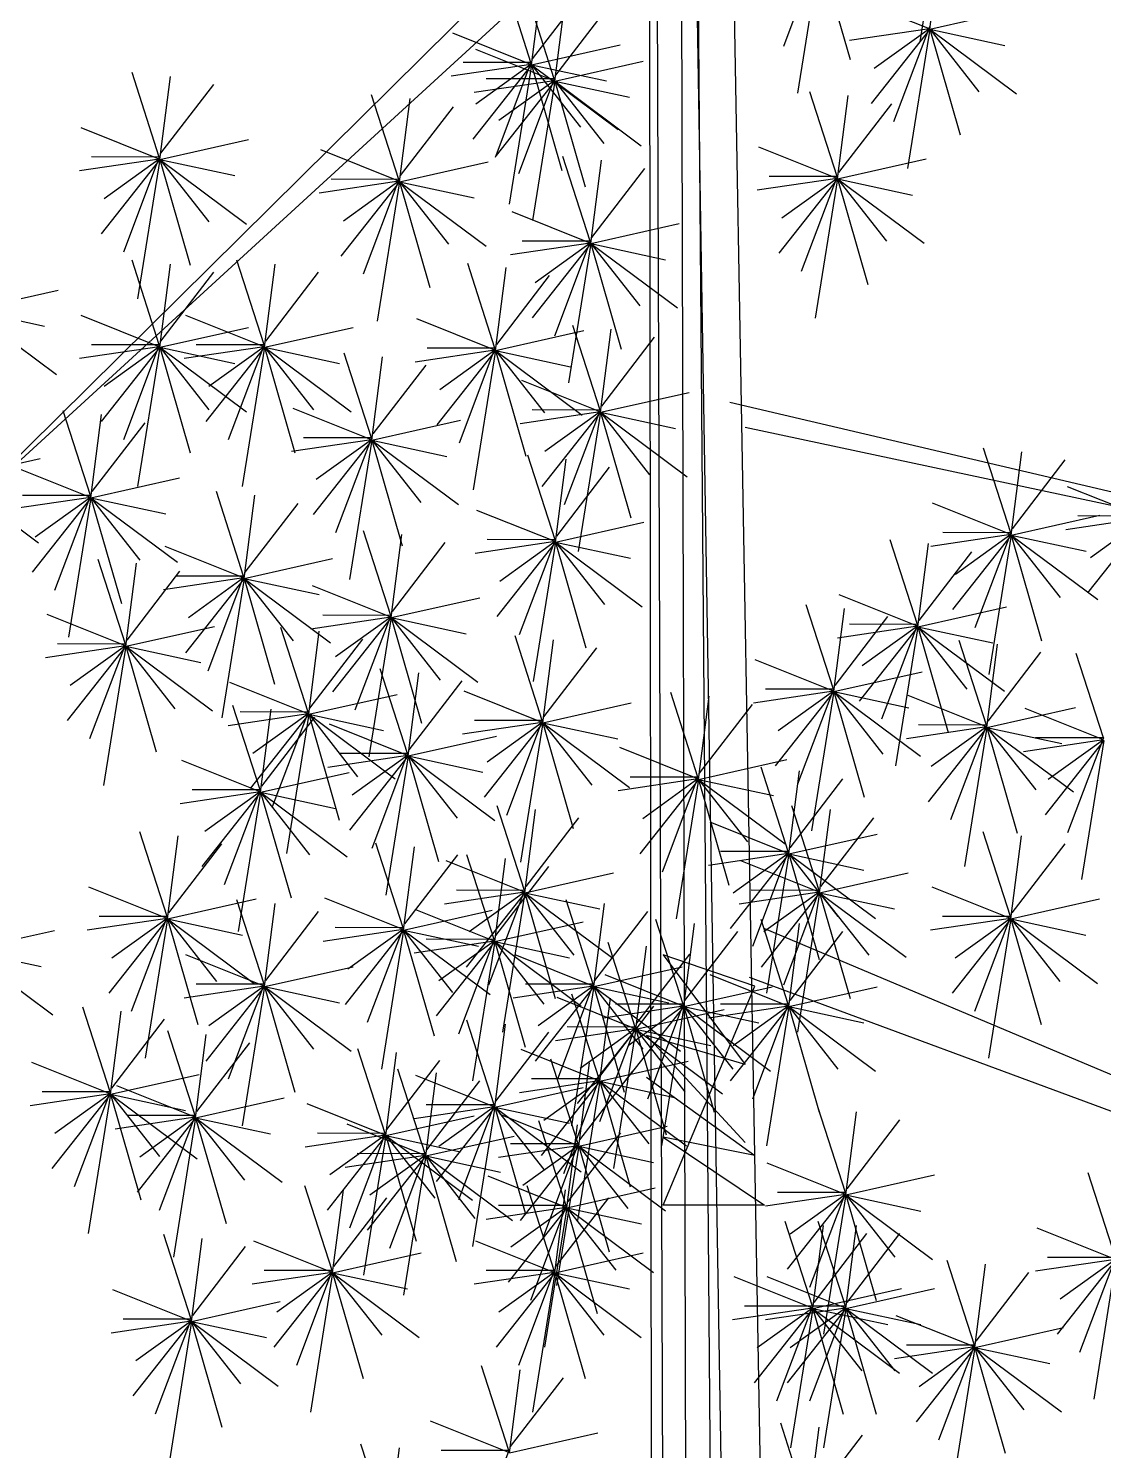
# Model space of a CAD drawing. Extents: x -5.87 to -1.56, y -0.05 to 8.99.
# Drawn here: x -4.661 to -3.57, y 4.274 to 5.716 of the extents above; entities that cross this region are included whole.
import ezdxf

# ---------------------------------------------------------------- set-up
doc = ezdxf.new("R2010")
doc.units = 0
doc.header["$MEASUREMENT"] = 0
doc.layers.get('0').update_dxf_attribs({"linetype": 'CONTINUOUS'})
doc.layers.add('01', color=1, linetype='CONTINUOUS')

msp = doc.modelspace()

# ---------------------------------------------------------------- linework, layer by layer
for p, q in [((-3.734, 5.8442), (-3.7565, 5.7028)), ((-3.7461, 5.7157), (-3.7353, 5.8001)), ((-3.8585, 5.7945), (-3.8948, 5.6983)), ((-3.858, 5.7922), (-3.8806, 5.6509)), ((-3.858, 5.7922), (-3.8271, 5.685)), ((-4.151, 5.6819), (-4.1786, 5.7678)), ((-4.1505, 5.6796), (-4.1396, 5.7639)), ((-4.1274, 5.6653), (-4.155, 5.7512)), ((-4.1493, 5.6858), (-4.0956, 5.7557)), ((-4.1269, 5.663), (-4.116, 5.7474)), ((-3.7466, 5.7162), (-3.826, 5.7479)), ((-4.1257, 5.6692), (-4.072, 5.7391)), ((-3.7461, 5.7157), (-3.6563, 5.7359)), ((-3.7466, 5.7162), (-3.8277, 5.7041)), ((-3.7461, 5.7157), (-3.8056, 5.6403)), ((-3.7466, 5.7162), (-3.8027, 5.6758)), ((-3.7466, 5.718), (-3.783, 5.6218)), ((-3.7461, 5.7157), (-3.7687, 5.5744)), ((-3.7461, 5.7157), (-3.6582, 5.6502)), ((-3.7461, 5.7157), (-3.7153, 5.6085)), ((-3.7461, 5.7157), (-3.6701, 5.6993)), ((-3.7461, 5.7157), (-3.6964, 5.6523)), ((-4.151, 5.68), (-4.2304, 5.7118)), ((-4.1505, 5.6796), (-4.0606, 5.6997)), ((-4.1274, 5.6635), (-4.2068, 5.6952)), ((-4.5282, 5.5859), (-4.5559, 5.6718)), ((-4.151, 5.68), (-4.2321, 5.668)), ((-4.151, 5.6819), (-4.2199, 5.682)), ((-4.1505, 5.6796), (-4.21, 5.6042)), ((-4.151, 5.68), (-4.2071, 5.6397)), ((-4.151, 5.6819), (-4.1873, 5.5856)), ((-4.1505, 5.6796), (-4.1731, 5.5382)), ((-4.1505, 5.6796), (-4.0626, 5.6141)), ((-4.1505, 5.6796), (-4.1196, 5.5724)), ((-4.1505, 5.6796), (-4.0745, 5.6632)), ((-4.1505, 5.6796), (-4.1007, 5.6162)), ((-4.1269, 5.663), (-4.037, 5.6832)), ((-4.5277, 5.5836), (-4.5168, 5.6679)), ((-4.5265, 5.5898), (-4.4728, 5.6597)), ((-4.1274, 5.6635), (-4.2085, 5.6514)), ((-4.1274, 5.6653), (-4.1963, 5.6655)), ((-4.1269, 5.663), (-4.1864, 5.5876)), ((-4.1274, 5.6635), (-4.1835, 5.6231)), ((-4.1274, 5.6653), (-4.1637, 5.569)), ((-4.1269, 5.663), (-4.1495, 5.5217)), ((-4.1269, 5.663), (-4.039, 5.5975)), ((-4.1269, 5.663), (-4.096, 5.5558)), ((-4.1269, 5.663), (-4.0509, 5.6466)), ((-4.1269, 5.663), (-4.0772, 5.5996)), ((-4.285, 5.5633), (-4.3127, 5.6492)), ((-4.2845, 5.561), (-4.2736, 5.6454)), ((-3.8403, 5.5662), (-3.868, 5.6521)), ((-3.8398, 5.5639), (-3.8289, 5.6483)), ((-4.2833, 5.5672), (-4.2296, 5.6371)), ((-3.8386, 5.5702), (-3.7849, 5.64)), ((-4.5282, 5.584), (-4.6076, 5.6158)), ((-4.5277, 5.5836), (-4.4378, 5.6037)), ((-4.5282, 5.584), (-4.6093, 5.572)), ((-4.5282, 5.5859), (-4.5971, 5.5861)), ((-4.5277, 5.5836), (-4.5872, 5.5082)), ((-4.5282, 5.584), (-4.5843, 5.5437)), ((-4.5282, 5.5859), (-4.5645, 5.4896)), ((-4.5277, 5.5836), (-4.5503, 5.4422)), ((-4.5277, 5.5836), (-4.4398, 5.5181)), ((-4.5277, 5.5836), (-4.4968, 5.4764)), ((-4.5277, 5.5836), (-4.4517, 5.5672)), ((-4.5277, 5.5836), (-4.478, 5.5202)), ((-4.285, 5.5615), (-4.3644, 5.5932)), ((-4.0908, 5.5006), (-4.1185, 5.5865)), ((-3.8403, 5.5644), (-3.9197, 5.5962)), ((-3.8398, 5.5639), (-3.75, 5.5841)), ((-4.2845, 5.561), (-4.1946, 5.5812)), ((-4.0903, 5.4983), (-4.0795, 5.5827)), ((-4.0891, 5.5045), (-4.0354, 5.5744)), ((-4.285, 5.5615), (-4.3661, 5.5494)), ((-4.285, 5.5633), (-4.3539, 5.5635)), ((-4.2845, 5.561), (-4.344, 5.4856)), ((-4.285, 5.5615), (-4.3411, 5.5211)), ((-4.285, 5.5633), (-4.3214, 5.4671)), ((-4.2845, 5.561), (-4.3071, 5.4197)), ((-4.2845, 5.561), (-4.1966, 5.4956)), ((-4.2845, 5.561), (-4.2537, 5.4538)), ((-4.2845, 5.561), (-4.2085, 5.5446)), ((-4.2845, 5.561), (-4.2348, 5.4976)), ((-3.8403, 5.5644), (-3.9214, 5.5523)), ((-3.8403, 5.5662), (-3.9092, 5.5664)), ((-3.8398, 5.5639), (-3.8993, 5.4885)), ((-3.8403, 5.5644), (-3.8964, 5.5241)), ((-3.8403, 5.5662), (-3.8767, 5.47)), ((-3.8398, 5.5639), (-3.8624, 5.4226)), ((-3.8398, 5.5639), (-3.7519, 5.4985)), ((-3.8398, 5.5639), (-3.809, 5.4567)), ((-3.8398, 5.5639), (-3.7638, 5.5475)), ((-3.8398, 5.5639), (-3.7901, 5.5006)), ((-4.0908, 5.4988), (-4.1702, 5.5305)), ((-4.0903, 5.4983), (-4.0005, 5.5185)), ((-4.0908, 5.4988), (-4.1719, 5.4867)), ((-4.0908, 5.5006), (-4.1598, 5.5008)), ((-4.0903, 5.4983), (-4.1498, 5.4229)), ((-4.0908, 5.4988), (-4.1469, 5.4584)), ((-4.0908, 5.5006), (-4.1272, 5.4044)), ((-4.0903, 5.4983), (-4.1129, 5.357)), ((-4.0903, 5.4983), (-4.0024, 5.4329)), ((-4.0903, 5.4983), (-4.0595, 5.3911)), ((-4.0903, 5.4983), (-4.0143, 5.4819)), ((-4.0903, 5.4983), (-4.0406, 5.435)), ((-4.5282, 5.3954), (-4.5559, 5.4813)), ((-4.5277, 5.3931), (-4.5168, 5.4774)), ((-4.5265, 5.3993), (-4.4728, 5.4692)), ((-4.4219, 5.3954), (-4.4496, 5.4813)), ((-4.4214, 5.3931), (-4.4106, 5.4774)), ((-4.4202, 5.3993), (-4.3665, 5.4692)), ((-4.1875, 5.392), (-4.2152, 5.4779)), ((-4.187, 5.3897), (-4.1762, 5.4741)), ((-4.1858, 5.396), (-4.1321, 5.4658)), ((-4.7206, 5.4309), (-4.6308, 5.451)), ((-4.7206, 5.4309), (-4.6327, 5.3654)), ((-4.7206, 5.4309), (-4.6446, 5.4145)), ((-4.5282, 5.3935), (-4.6076, 5.4253)), ((-4.4219, 5.3935), (-4.5013, 5.4253)), ((-4.5277, 5.3931), (-4.4378, 5.4132)), ((-4.4214, 5.3931), (-4.3316, 5.4132)), ((-4.1875, 5.3902), (-4.2669, 5.422)), ((-4.187, 5.3897), (-4.0972, 5.4099)), ((-4.0809, 5.3294), (-4.1086, 5.4153)), ((-4.0804, 5.3271), (-4.0696, 5.4115)), ((-4.5282, 5.3954), (-4.5971, 5.3956)), ((-4.4219, 5.3954), (-4.4909, 5.3956)), ((-4.0792, 5.3334), (-4.0255, 5.4032)), ((-4.5282, 5.3935), (-4.6093, 5.3815)), ((-4.5277, 5.3931), (-4.5872, 5.3177)), ((-4.5282, 5.3935), (-4.5843, 5.3532)), ((-4.5282, 5.3954), (-4.5645, 5.2991)), ((-4.5277, 5.3931), (-4.5503, 5.2517)), ((-4.5277, 5.3931), (-4.4398, 5.3276)), ((-4.5277, 5.3931), (-4.4968, 5.2859)), ((-4.5277, 5.3931), (-4.4517, 5.3767)), ((-4.5277, 5.3931), (-4.478, 5.3297)), ((-4.4219, 5.3935), (-4.503, 5.3815)), ((-4.4214, 5.3931), (-4.4809, 5.3177)), ((-4.4219, 5.3935), (-4.478, 5.3532)), ((-4.4219, 5.3954), (-4.4583, 5.2991)), ((-4.4214, 5.3931), (-4.444, 5.2517)), ((-4.4214, 5.3931), (-4.3335, 5.3276)), ((-4.4214, 5.3931), (-4.3906, 5.2859)), ((-4.4214, 5.3931), (-4.3454, 5.3767)), ((-4.4214, 5.3931), (-4.3717, 5.3297)), ((-4.3129, 5.3011), (-4.3406, 5.387)), ((-4.3124, 5.2988), (-4.3016, 5.3832)), ((-4.1875, 5.3902), (-4.2686, 5.3781)), ((-4.1875, 5.392), (-4.2565, 5.3922)), ((-4.187, 5.3897), (-4.2465, 5.3143)), ((-4.1875, 5.3902), (-4.2436, 5.3499)), ((-4.1875, 5.392), (-4.2239, 5.2958)), ((-4.187, 5.3897), (-4.2096, 5.2484)), ((-4.187, 5.3897), (-4.0991, 5.3243)), ((-4.187, 5.3897), (-4.1562, 5.2825)), ((-4.187, 5.3897), (-4.111, 5.3733)), ((-4.187, 5.3897), (-4.1373, 5.3264)), ((-4.3112, 5.3051), (-4.2575, 5.3749)), ((-4.0809, 5.3276), (-4.1603, 5.3594)), ((-4.0804, 5.3271), (-3.9906, 5.3473)), ((-4.5981, 5.2427), (-4.6258, 5.3286)), ((-4.5976, 5.2404), (-4.5867, 5.3247)), ((-4.3129, 5.2993), (-4.3923, 5.3311)), ((-4.0809, 5.3276), (-4.162, 5.3155)), ((-4.0809, 5.3294), (-4.1499, 5.3296)), ((-4.0804, 5.3271), (-4.1399, 5.2517)), ((-4.0809, 5.3276), (-4.137, 5.2873)), ((-4.0809, 5.3294), (-4.1173, 5.2332)), ((-4.0804, 5.3271), (-4.103, 5.1858)), ((-4.0804, 5.3271), (-3.9925, 5.2617)), ((-4.0804, 5.3271), (-4.0496, 5.2199)), ((-4.0804, 5.3271), (-4.0044, 5.3108)), ((-4.0804, 5.3271), (-4.0307, 5.2638)), ((-4.5964, 5.2466), (-4.5427, 5.3165)), ((-4.3124, 5.2988), (-4.2226, 5.319)), ((-4.3129, 5.2993), (-4.394, 5.2872)), ((-4.3129, 5.3011), (-4.3819, 5.3013)), ((-4.3124, 5.2988), (-4.3719, 5.2234)), ((-4.3129, 5.2993), (-4.369, 5.259)), ((-4.3129, 5.3011), (-4.3493, 5.2049)), ((-4.3124, 5.2988), (-4.335, 5.1575)), ((-4.3124, 5.2988), (-4.2245, 5.2334)), ((-4.3124, 5.2988), (-4.2816, 5.1916)), ((-4.3124, 5.2988), (-4.2364, 5.2824)), ((-4.3124, 5.2988), (-4.2627, 5.2355)), ((-4.7388, 5.26), (-4.649, 5.2802)), ((-4.1266, 5.1977), (-4.1543, 5.2836)), ((-3.6641, 5.2049), (-3.6918, 5.2908)), ((-3.6636, 5.2026), (-3.6528, 5.2869)), ((-4.5981, 5.2408), (-4.6775, 5.2726)), ((-4.1261, 5.1954), (-4.1152, 5.2797)), ((-4.1249, 5.2016), (-4.0712, 5.2715)), ((-3.6624, 5.2088), (-3.6088, 5.2787)), ((-4.7388, 5.26), (-4.6509, 5.1946)), ((-4.5976, 5.2404), (-4.5077, 5.2605)), ((-3.5271, 5.2199), (-3.6065, 5.2516)), ((-4.5981, 5.2408), (-4.6792, 5.2288)), ((-4.5981, 5.2427), (-4.667, 5.2428)), ((-4.5976, 5.2404), (-4.6571, 5.165)), ((-4.5981, 5.2408), (-4.6542, 5.2005)), ((-4.5981, 5.2427), (-4.6344, 5.1464)), ((-4.5976, 5.2404), (-4.6202, 5.099)), ((-4.5976, 5.2404), (-4.5097, 5.1749)), ((-4.5976, 5.2404), (-4.5667, 5.1332)), ((-4.5976, 5.2404), (-4.5216, 5.224)), ((-4.5976, 5.2404), (-4.5479, 5.177)), ((-4.4426, 5.1608), (-4.4703, 5.2467)), ((-4.4422, 5.1585), (-4.4313, 5.2429)), ((-4.4409, 5.1648), (-4.3873, 5.2346)), ((-4.1266, 5.1959), (-4.206, 5.2276)), ((-3.6641, 5.203), (-3.7435, 5.2348)), ((-3.6636, 5.2026), (-3.5738, 5.2227)), ((-4.1261, 5.1954), (-4.0363, 5.2155)), ((-3.5271, 5.2199), (-3.6082, 5.2078)), ((-3.5271, 5.2217), (-3.5961, 5.2219)), ((-3.5266, 5.2194), (-3.5861, 5.144)), ((-3.5271, 5.2199), (-3.5832, 5.1795)), ((-4.2933, 5.1211), (-4.321, 5.207)), ((-4.2928, 5.1188), (-4.282, 5.2032)), ((-4.2916, 5.1251), (-4.238, 5.1949)), ((-4.1266, 5.1959), (-4.2077, 5.1838)), ((-4.1266, 5.1977), (-4.1955, 5.1979)), ((-4.1261, 5.1954), (-4.1856, 5.12)), ((-4.1266, 5.1959), (-4.1827, 5.1555)), ((-4.1266, 5.1977), (-4.163, 5.1014)), ((-4.1261, 5.1954), (-4.1487, 5.0541)), ((-4.1261, 5.1954), (-4.0382, 5.1299)), ((-4.1261, 5.1954), (-4.0953, 5.0882)), ((-4.1261, 5.1954), (-4.0501, 5.179)), ((-4.1261, 5.1954), (-4.0764, 5.132)), ((-3.7588, 5.1119), (-3.7865, 5.1978)), ((-3.7583, 5.1096), (-3.7475, 5.194)), ((-3.6641, 5.203), (-3.7452, 5.191)), ((-3.6641, 5.2049), (-3.7331, 5.205)), ((-3.6636, 5.2026), (-3.7231, 5.1272)), ((-3.6641, 5.203), (-3.7202, 5.1627)), ((-3.6641, 5.2049), (-3.7005, 5.1086)), ((-3.6636, 5.2026), (-3.6862, 5.0612)), ((-3.6636, 5.2026), (-3.5757, 5.1371)), ((-3.6636, 5.2026), (-3.6328, 5.0954)), ((-3.6636, 5.2026), (-3.5876, 5.1862)), ((-3.6636, 5.2026), (-3.6139, 5.1392)), ((-4.4426, 5.159), (-4.5221, 5.1908)), ((-3.7571, 5.1159), (-3.7034, 5.1857)), ((-4.5626, 5.092), (-4.5903, 5.1779)), ((-4.5621, 5.0897), (-4.5512, 5.1741)), ((-4.5609, 5.0959), (-4.5072, 5.1658)), ((-4.4422, 5.1585), (-4.3523, 5.1787)), ((-4.4426, 5.159), (-4.5238, 5.1469)), ((-4.4426, 5.1608), (-4.5116, 5.161)), ((-4.4422, 5.1585), (-4.5017, 5.0831)), ((-4.4426, 5.159), (-4.4987, 5.1187)), ((-4.4426, 5.1608), (-4.479, 5.0646)), ((-4.4422, 5.1585), (-4.4647, 5.0172)), ((-4.4422, 5.1585), (-4.3543, 5.0931)), ((-4.4422, 5.1585), (-4.4113, 5.0513)), ((-4.4422, 5.1585), (-4.3661, 5.1421)), ((-4.4422, 5.1585), (-4.3924, 5.0952)), ((-4.2933, 5.1193), (-4.3727, 5.1511)), ((-4.2928, 5.1188), (-4.203, 5.139)), ((-3.7588, 5.1101), (-3.8382, 5.1419)), ((-4.5626, 5.0902), (-4.642, 5.1219)), ((-3.8441, 5.0461), (-3.8718, 5.1319)), ((-3.8436, 5.0438), (-3.8327, 5.1281)), ((-3.7583, 5.1096), (-3.6685, 5.1298)), ((-4.5621, 5.0897), (-4.4723, 5.1099)), ((-4.3771, 5.023), (-4.4048, 5.1089)), ((-4.2933, 5.1193), (-4.3744, 5.1072)), ((-4.2933, 5.1211), (-4.3623, 5.1213)), ((-4.2928, 5.1188), (-4.3523, 5.0434)), ((-4.2933, 5.1193), (-4.3494, 5.0789)), ((-4.2933, 5.1211), (-4.3297, 5.0249)), ((-4.2928, 5.1188), (-4.3154, 4.9775)), ((-4.2928, 5.1188), (-4.2049, 5.0534)), ((-4.2928, 5.1188), (-4.262, 5.0116)), ((-4.2928, 5.1188), (-4.2168, 5.1024)), ((-4.2928, 5.1188), (-4.2431, 5.0555)), ((-3.8424, 5.05), (-3.7887, 5.1199)), ((-3.7588, 5.1101), (-3.8399, 5.098)), ((-3.7588, 5.1119), (-3.8278, 5.1121)), ((-3.7583, 5.1096), (-3.8178, 5.0342)), ((-3.7588, 5.1101), (-3.8149, 5.0698)), ((-3.7588, 5.1119), (-3.7952, 5.0157)), ((-3.7583, 5.1096), (-3.7809, 4.9683)), ((-3.7583, 5.1096), (-3.6704, 5.0442)), ((-3.7583, 5.1096), (-3.7275, 5.0024)), ((-3.7583, 5.1096), (-3.6823, 5.0933)), ((-3.7583, 5.1096), (-3.7086, 5.0463)), ((-4.3766, 5.0207), (-4.3658, 5.1051)), ((-4.3754, 5.0269), (-4.3218, 5.0968)), ((-4.1395, 5.0144), (-4.1672, 5.1002)), ((-4.139, 5.0121), (-4.1281, 5.0964)), ((-3.6888, 5.0098), (-3.7164, 5.0957)), ((-4.5626, 5.0902), (-4.6437, 5.0781)), ((-4.5626, 5.092), (-4.6315, 5.0922)), ((-4.5621, 5.0897), (-4.6216, 5.0143)), ((-4.5626, 5.0902), (-4.6187, 5.0498)), ((-4.5626, 5.092), (-4.599, 4.9957)), ((-4.5621, 5.0897), (-4.5847, 4.9484)), ((-4.5621, 5.0897), (-4.4742, 5.0242)), ((-4.5621, 5.0897), (-4.5313, 4.9825)), ((-4.5621, 5.0897), (-4.4861, 5.0733)), ((-4.5621, 5.0897), (-4.5124, 5.0263)), ((-4.1378, 5.0183), (-4.0841, 5.0882)), ((-3.6883, 5.0075), (-3.6774, 5.0919)), ((-3.6871, 5.0138), (-3.6334, 5.0836)), ((-3.57, 4.9967), (-3.5976, 5.0825)), ((-4.2762, 4.9808), (-4.3039, 5.0667)), ((-3.8441, 5.0442), (-3.9235, 5.076)), ((-3.8436, 5.0438), (-3.7538, 5.0639)), ((-4.3771, 5.0212), (-4.4565, 5.0529)), ((-4.2757, 4.9785), (-4.2648, 5.0629)), ((-4.2745, 4.9848), (-4.2208, 5.0546)), ((-4.3766, 5.0207), (-4.2868, 5.0409)), ((-4.1395, 5.0125), (-4.2189, 5.0443)), ((-3.9815, 4.9569), (-4.0092, 5.0428)), ((-3.981, 4.9546), (-3.9701, 5.039)), ((-3.8441, 5.0442), (-3.9252, 5.0321)), ((-3.8441, 5.0461), (-3.913, 5.0462)), ((-3.8436, 5.0438), (-3.9031, 4.9683)), ((-3.8441, 5.0442), (-3.9002, 5.0039)), ((-3.8441, 5.0461), (-3.8805, 4.9498)), ((-3.8436, 5.0438), (-3.8662, 4.9024)), ((-3.8436, 5.0438), (-3.7557, 4.9783)), ((-3.8436, 5.0438), (-3.8128, 4.9366)), ((-3.8436, 5.0438), (-3.7676, 5.0274)), ((-3.8436, 5.0438), (-3.7939, 4.9804)), ((-3.6888, 5.008), (-3.7682, 5.0398)), ((-4.3771, 5.0212), (-4.4582, 5.0091)), ((-4.4259, 4.944), (-4.4535, 5.0298)), ((-4.3771, 5.023), (-4.4461, 5.0232)), ((-4.3766, 5.0207), (-4.4361, 4.9453)), ((-4.3771, 5.0212), (-4.4332, 4.9808)), ((-4.4254, 4.9416), (-4.4145, 5.026)), ((-4.3771, 5.023), (-4.4135, 4.9268)), ((-4.3766, 5.0207), (-4.3992, 4.8794)), ((-4.3766, 5.0207), (-4.2887, 4.9553)), ((-4.3766, 5.0207), (-4.3458, 4.9135)), ((-4.3766, 5.0207), (-4.3006, 5.0043)), ((-4.3766, 5.0207), (-4.3269, 4.9573)), ((-4.139, 5.0121), (-4.0492, 5.0322)), ((-3.9798, 4.9609), (-3.9261, 5.0307)), ((-3.6883, 5.0075), (-3.5984, 5.0277)), ((-3.57, 4.9948), (-3.6494, 5.0266)), ((-4.4242, 4.9479), (-4.3705, 5.0177)), ((-4.2762, 4.979), (-4.3556, 5.0107)), ((-4.1395, 5.0125), (-4.2206, 5.0005)), ((-4.1395, 5.0144), (-4.2084, 5.0145)), ((-4.139, 5.0121), (-4.1985, 4.9367)), ((-4.1395, 5.0125), (-4.1956, 4.9722)), ((-4.1395, 5.0144), (-4.1759, 4.9181)), ((-4.139, 5.0121), (-4.1616, 4.8707)), ((-4.139, 5.0121), (-4.0511, 4.9466)), ((-4.139, 5.0121), (-4.1082, 4.9049)), ((-4.139, 5.0121), (-4.063, 4.9957)), ((-4.139, 5.0121), (-4.0893, 4.9487)), ((-3.6888, 5.008), (-3.7699, 4.9959)), ((-3.6888, 5.0098), (-3.7577, 5.01)), ((-3.6883, 5.0075), (-3.7478, 4.9321)), ((-3.6888, 5.008), (-3.7448, 4.9677)), ((-3.6888, 5.0098), (-3.7251, 4.9136)), ((-3.6883, 5.0075), (-3.7109, 4.8662)), ((-3.6883, 5.0075), (-3.6004, 4.9421)), ((-3.6883, 5.0075), (-3.6574, 4.9003)), ((-3.6883, 5.0075), (-3.6122, 4.9911)), ((-3.6883, 5.0075), (-3.6385, 4.9442)), ((-4.2757, 4.9785), (-4.1859, 4.9987)), ((-3.57, 4.9948), (-3.6511, 4.9827)), ((-3.57, 4.9967), (-3.6389, 4.9968)), ((-3.5695, 4.9943), (-3.629, 4.9189)), ((-3.57, 4.9948), (-3.6261, 4.9545)), ((-3.57, 4.9967), (-3.6063, 4.9004)), ((-3.5695, 4.9943), (-3.5921, 4.853)), ((-4.2762, 4.979), (-4.3573, 4.9669)), ((-4.2762, 4.9808), (-4.3451, 4.981)), ((-4.2757, 4.9785), (-4.3352, 4.9031)), ((-4.2762, 4.979), (-4.3323, 4.9386)), ((-4.2762, 4.9808), (-4.3126, 4.8846)), ((-4.2757, 4.9785), (-4.2983, 4.8372)), ((-4.2757, 4.9785), (-4.1878, 4.9131)), ((-4.2757, 4.9785), (-4.2449, 4.8713)), ((-4.2757, 4.9785), (-4.1997, 4.9621)), ((-4.2757, 4.9785), (-4.226, 4.9152)), ((-3.9815, 4.9551), (-4.0609, 4.9869)), ((-4.4259, 4.9421), (-4.5053, 4.9739)), ((-3.981, 4.9546), (-3.8912, 4.9748)), ((-3.8898, 4.8814), (-3.9175, 4.9672)), ((-3.8893, 4.8791), (-3.8784, 4.9634)), ((-4.4254, 4.9416), (-4.3355, 4.9618)), ((-3.9815, 4.9551), (-4.0626, 4.943)), ((-3.9815, 4.9569), (-4.0504, 4.9571)), ((-3.981, 4.9546), (-4.0405, 4.8792)), ((-3.9815, 4.9551), (-4.0376, 4.9148)), ((-3.9815, 4.9569), (-4.0179, 4.8607)), ((-3.981, 4.9546), (-4.0036, 4.8133)), ((-3.981, 4.9546), (-3.8931, 4.8892)), ((-3.981, 4.9546), (-3.9502, 4.8474)), ((-3.981, 4.9546), (-3.905, 4.9382)), ((-3.981, 4.9546), (-3.9313, 4.8913)), ((-3.8881, 4.8853), (-3.8344, 4.9552)), ((-4.4259, 4.9421), (-4.507, 4.93)), ((-4.4259, 4.944), (-4.4948, 4.9441)), ((-4.4254, 4.9416), (-4.4849, 4.8662)), ((-4.4259, 4.9421), (-4.482, 4.9018)), ((-4.4259, 4.944), (-4.4622, 4.8477)), ((-4.4254, 4.9416), (-4.448, 4.8003)), ((-4.4254, 4.9416), (-4.3375, 4.8762)), ((-4.4254, 4.9416), (-4.3945, 4.8344)), ((-4.4254, 4.9416), (-4.3494, 4.9253)), ((-4.4254, 4.9416), (-4.3757, 4.8783)), ((-4.1577, 4.842), (-4.1853, 4.9279)), ((-4.1572, 4.8397), (-4.1463, 4.9241)), ((-3.8585, 4.842), (-3.8861, 4.9279)), ((-3.858, 4.8397), (-3.8471, 4.9241)), ((-4.156, 4.846), (-4.1023, 4.9158)), ((-3.8898, 4.8795), (-3.9692, 4.9113)), ((-3.8568, 4.846), (-3.8031, 4.9158)), ((-4.5203, 4.8155), (-4.548, 4.9014)), ((-4.5198, 4.8132), (-4.5089, 4.8975)), ((-3.8893, 4.8791), (-3.7995, 4.8992)), ((-3.6644, 4.8155), (-3.6921, 4.9014)), ((-3.6639, 4.8132), (-3.653, 4.8975)), ((-4.5186, 4.8194), (-4.4649, 4.8893)), ((-4.2807, 4.8042), (-4.3084, 4.8901)), ((-4.2802, 4.8019), (-4.2693, 4.8863)), ((-4.279, 4.8082), (-4.2253, 4.878)), ((-4.1883, 4.7924), (-4.216, 4.8783)), ((-3.8898, 4.8795), (-3.9709, 4.8675)), ((-3.8898, 4.8814), (-3.9587, 4.8815)), ((-3.8893, 4.8791), (-3.9488, 4.8036)), ((-3.8898, 4.8795), (-3.9459, 4.8392)), ((-3.8898, 4.8814), (-3.9262, 4.7851)), ((-3.8893, 4.8791), (-3.9119, 4.7377)), ((-3.8893, 4.8791), (-3.8014, 4.8136)), ((-3.8893, 4.8791), (-3.8585, 4.7719)), ((-3.8893, 4.8791), (-3.8133, 4.8627)), ((-3.8893, 4.8791), (-3.8396, 4.8157)), ((-3.6627, 4.8194), (-3.609, 4.8893)), ((-4.1577, 4.8402), (-4.2371, 4.872)), ((-4.1878, 4.7901), (-4.1769, 4.8745)), ((-4.1866, 4.7964), (-4.1329, 4.8662)), ((-3.8585, 4.8402), (-3.9379, 4.872)), ((-4.1572, 4.8397), (-4.0673, 4.8599)), ((-3.858, 4.8397), (-3.7681, 4.8599)), ((-4.5203, 4.8137), (-4.5997, 4.8454)), ((-4.5198, 4.8132), (-4.43, 4.8334)), ((-4.2807, 4.8024), (-4.3601, 4.8342)), ((-4.1577, 4.8402), (-4.2388, 4.8281)), ((-4.1577, 4.842), (-4.2266, 4.8422)), ((-4.1572, 4.8397), (-4.2167, 4.7643)), ((-4.1577, 4.8402), (-4.2137, 4.7999)), ((-4.1577, 4.842), (-4.194, 4.7458)), ((-4.1572, 4.8397), (-4.1798, 4.6984)), ((-4.1572, 4.8397), (-4.0693, 4.7743)), ((-4.1572, 4.8397), (-4.1263, 4.7325)), ((-4.1572, 4.8397), (-4.0812, 4.8233)), ((-4.1572, 4.8397), (-4.1074, 4.7764)), ((-3.8585, 4.8402), (-3.9396, 4.8281)), ((-3.8585, 4.842), (-3.9274, 4.8422)), ((-3.858, 4.8397), (-3.9175, 4.7643)), ((-3.8585, 4.8402), (-3.9145, 4.7999)), ((-3.8585, 4.842), (-3.8948, 4.7458)), ((-3.858, 4.8397), (-3.8806, 4.6984)), ((-3.858, 4.8397), (-3.7701, 4.7743)), ((-3.858, 4.8397), (-3.8271, 4.7325)), ((-3.858, 4.8397), (-3.782, 4.8233)), ((-3.858, 4.8397), (-3.8082, 4.7764)), ((-3.6644, 4.8137), (-3.7438, 4.8454)), ((-3.6639, 4.8132), (-3.5741, 4.8334)), ((-4.4219, 4.7468), (-4.4496, 4.8326)), ((-4.4214, 4.7445), (-4.4106, 4.8288)), ((-4.4202, 4.7507), (-4.3665, 4.8206)), ((-4.2802, 4.8019), (-4.1904, 4.8221)), ((-4.1883, 4.7906), (-4.2677, 4.8224)), ((-4.0878, 4.7468), (-4.1154, 4.8326)), ((-4.0873, 4.7445), (-4.0764, 4.8288)), ((-4.0861, 4.7507), (-4.0324, 4.8206)), ((-4.5203, 4.8137), (-4.6014, 4.8016)), ((-4.5203, 4.8155), (-4.5892, 4.8157)), ((-4.5198, 4.8132), (-4.5793, 4.7378)), ((-4.5203, 4.8137), (-4.5764, 4.7733)), ((-4.5203, 4.8155), (-4.5567, 4.7192)), ((-4.5198, 4.8132), (-4.5424, 4.6719)), ((-4.5198, 4.8132), (-4.4319, 4.7477)), ((-4.5198, 4.8132), (-4.489, 4.706)), ((-4.5198, 4.8132), (-4.4438, 4.7968)), ((-4.5198, 4.8132), (-4.4701, 4.7498)), ((-4.2807, 4.8042), (-4.3496, 4.8044)), ((-4.2807, 4.8042), (-4.3171, 4.708)), ((-4.1878, 4.7901), (-4.098, 4.8103)), ((-3.9964, 4.7266), (-4.0241, 4.8124)), ((-3.9959, 4.7243), (-3.985, 4.8086)), ((-3.8898, 4.7266), (-3.9175, 4.8124)), ((-3.8893, 4.7243), (-3.8784, 4.8086)), ((-3.6644, 4.8137), (-3.7455, 4.8016)), ((-3.6644, 4.8155), (-3.7333, 4.8157)), ((-3.6639, 4.8132), (-3.7234, 4.7378)), ((-3.6644, 4.8137), (-3.7205, 4.7733)), ((-3.6644, 4.8155), (-3.7008, 4.7192)), ((-3.6639, 4.8132), (-3.6865, 4.6719)), ((-3.6639, 4.8132), (-3.576, 4.7477)), ((-3.6639, 4.8132), (-3.6331, 4.706)), ((-3.6639, 4.8132), (-3.5879, 4.7968)), ((-3.6639, 4.8132), (-3.6142, 4.7498)), ((-4.7242, 4.7813), (-4.6344, 4.8015)), ((-4.2807, 4.8024), (-4.3618, 4.7903)), ((-4.2802, 4.8019), (-4.3397, 4.7265)), ((-4.2807, 4.8024), (-4.3368, 4.7621)), ((-4.2802, 4.8019), (-4.3028, 4.6606)), ((-4.2802, 4.8019), (-4.1923, 4.7365)), ((-4.2802, 4.8019), (-4.2494, 4.6947)), ((-4.2802, 4.8019), (-4.2042, 4.7855)), ((-4.2802, 4.8019), (-4.2305, 4.7386)), ((-4.1883, 4.7906), (-4.2694, 4.7785)), ((-4.1883, 4.7924), (-4.2572, 4.7926)), ((-4.1878, 4.7901), (-4.2473, 4.7147)), ((-4.1883, 4.7906), (-4.2444, 4.7503)), ((-4.1883, 4.7924), (-4.2247, 4.6962)), ((-4.1878, 4.7901), (-4.2104, 4.6488)), ((-4.1878, 4.7901), (-4.0999, 4.7247)), ((-4.1878, 4.7901), (-4.157, 4.6829)), ((-4.1878, 4.7901), (-4.1118, 4.7738)), ((-4.1878, 4.7901), (-4.1381, 4.7268)), ((-3.9947, 4.7305), (-3.941, 4.8004)), ((-3.8881, 4.7305), (-3.8344, 4.8004)), ((-4.7242, 4.7813), (-4.6363, 4.7159)), ((-4.7242, 4.7813), (-4.6482, 4.7649)), ((-4.4219, 4.7449), (-4.5013, 4.7767)), ((-4.0878, 4.7449), (-4.1672, 4.7767)), ((-4.0451, 4.7035), (-4.0728, 4.7894)), ((-4.0446, 4.7012), (-4.0338, 4.7856)), ((-4.0434, 4.7074), (-3.9898, 4.7773)), ((-4.0167, 4.7768), (-3.9335, 4.6656)), ((-3.9237, 4.745), (-4.0167, 4.7768)), ((-4.4214, 4.7445), (-4.3316, 4.7646)), ((-4.0873, 4.7445), (-3.9974, 4.7646)), ((-4.4219, 4.7468), (-4.4909, 4.7469)), ((-4.4219, 4.7468), (-4.4583, 4.6505)), ((-4.0878, 4.7468), (-4.1567, 4.7469)), ((-4.0878, 4.7468), (-4.1241, 4.6505)), ((-3.9964, 4.7247), (-4.0758, 4.7565)), ((-3.8898, 4.7247), (-3.9692, 4.7565)), ((-4.4219, 4.7449), (-4.503, 4.7329)), ((-4.4214, 4.7445), (-4.4809, 4.669)), ((-4.4219, 4.7449), (-4.478, 4.7046)), ((-4.4214, 4.7445), (-4.444, 4.6031)), ((-4.4214, 4.7445), (-4.3335, 4.679)), ((-4.4214, 4.7445), (-4.3906, 4.6373)), ((-4.4214, 4.7445), (-4.3454, 4.7281)), ((-4.4214, 4.7445), (-4.3717, 4.6811)), ((-4.0878, 4.7449), (-4.1689, 4.7329)), ((-4.0873, 4.7445), (-4.1468, 4.669)), ((-4.0878, 4.7449), (-4.1438, 4.7046)), ((-4.0451, 4.7017), (-4.1245, 4.7334)), ((-4.0873, 4.7445), (-4.1099, 4.6031)), ((-4.0817, 4.6508), (-4.1094, 4.7367)), ((-4.0873, 4.7445), (-3.9994, 4.679)), ((-4.0873, 4.7445), (-4.0564, 4.6373)), ((-4.0873, 4.7445), (-4.0112, 4.7281)), ((-4.0873, 4.7445), (-4.0375, 4.6811)), ((-4.0812, 4.6485), (-4.0703, 4.7329)), ((-4.0167, 4.5228), (-3.9237, 4.745)), ((-3.9959, 4.7243), (-3.9061, 4.7444)), ((-3.8893, 4.7243), (-3.7995, 4.7444)), ((-4.5782, 4.6376), (-4.6058, 4.7235)), ((-4.5777, 4.6353), (-4.5668, 4.7197)), ((-4.08, 4.6547), (-4.0263, 4.7246)), ((-3.9964, 4.7247), (-4.0775, 4.7126)), ((-3.9964, 4.7266), (-4.0653, 4.7267)), ((-3.9959, 4.7243), (-4.0554, 4.6488)), ((-3.9964, 4.7247), (-4.0525, 4.6844)), ((-4.0446, 4.7012), (-3.9548, 4.7214)), ((-3.9964, 4.7266), (-4.0328, 4.6303)), ((-3.9959, 4.7243), (-4.0185, 4.5829)), ((-3.9959, 4.7243), (-3.908, 4.6588)), ((-3.9959, 4.7243), (-3.9651, 4.6171)), ((-3.9959, 4.7243), (-3.9199, 4.7079)), ((-3.9959, 4.7243), (-3.9462, 4.6609)), ((-3.8898, 4.7247), (-3.9709, 4.7126)), ((-3.8898, 4.7266), (-3.9587, 4.7267)), ((-3.8893, 4.7243), (-3.9488, 4.6488)), ((-3.8898, 4.7247), (-3.9459, 4.6844)), ((-3.8898, 4.7266), (-3.9262, 4.6303)), ((-3.8893, 4.7243), (-3.9119, 4.5829)), ((-3.8893, 4.7243), (-3.8014, 4.6588)), ((-3.8893, 4.7243), (-3.8585, 4.6171)), ((-3.8893, 4.7243), (-3.8133, 4.7079)), ((-3.8893, 4.7243), (-3.8396, 4.6609)), ((-4.5765, 4.6416), (-4.5228, 4.7114)), ((-4.1883, 4.6245), (-4.216, 4.7103)), ((-4.1878, 4.6221), (-4.1769, 4.7065)), ((-4.0451, 4.7035), (-4.1141, 4.7037)), ((-4.0451, 4.7035), (-4.0815, 4.6073)), ((-4.4918, 4.6137), (-4.5195, 4.6996)), ((-4.4913, 4.6114), (-4.4805, 4.6958)), ((-4.1866, 4.6284), (-4.1329, 4.6982)), ((-4.0451, 4.7017), (-4.1262, 4.6896)), ((-4.0446, 4.7012), (-4.1041, 4.6258)), ((-4.0451, 4.7017), (-4.1012, 4.6613)), ((-4.0446, 4.7012), (-4.0672, 4.5599)), ((-4.0446, 4.7012), (-3.9567, 4.6358)), ((-4.0446, 4.7012), (-4.0138, 4.594)), ((-4.0446, 4.7012), (-3.9686, 4.6848)), ((-4.0446, 4.7012), (-3.9949, 4.6378)), ((-4.0338, 4.6948), (-3.9335, 4.5862)), ((-3.9335, 4.6656), (-4.0338, 4.6948)), ((-4.4901, 4.6177), (-4.4364, 4.6875)), ((-4.2989, 4.5956), (-4.3266, 4.6814)), ((-4.2984, 4.5933), (-4.2875, 4.6776)), ((-4.0817, 4.649), (-4.1611, 4.6807)), ((-4.5782, 4.6358), (-4.6576, 4.6676)), ((-4.2972, 4.5995), (-4.2435, 4.6694)), ((-4.2583, 4.575), (-4.286, 4.6609)), ((-4.103, 4.5849), (-4.1307, 4.6708)), ((-4.1025, 4.5826), (-4.0916, 4.667)), ((-4.0812, 4.6485), (-3.9913, 4.6687)), ((-4.5777, 4.6353), (-4.4878, 4.6555)), ((-4.1883, 4.6226), (-4.2677, 4.6544)), ((-4.2578, 4.5727), (-4.247, 4.6571)), ((-4.2566, 4.579), (-4.203, 4.6488)), ((-4.0817, 4.649), (-4.1628, 4.6369)), ((-4.0817, 4.6508), (-4.1506, 4.651)), ((-4.0812, 4.6485), (-4.1407, 4.5731)), ((-4.0817, 4.649), (-4.1378, 4.6086)), ((-4.0817, 4.6508), (-4.118, 4.5546)), ((-4.0812, 4.6485), (-4.1038, 4.5072)), ((-4.1013, 4.5889), (-4.0476, 4.6587)), ((-4.0812, 4.6485), (-3.9933, 4.5831)), ((-4.0812, 4.6485), (-4.0504, 4.5413)), ((-4.0812, 4.6485), (-4.0052, 4.6321)), ((-4.0812, 4.6485), (-4.0315, 4.5851)), ((-4.0338, 4.6526), (-3.9237, 4.5731)), ((-4.5782, 4.6358), (-4.6593, 4.6237)), ((-4.5782, 4.6376), (-4.6471, 4.6378)), ((-4.5777, 4.6353), (-4.6372, 4.5599)), ((-4.5782, 4.6358), (-4.6342, 4.5955)), ((-4.5782, 4.6376), (-4.6145, 4.5414)), ((-4.5777, 4.6353), (-4.6003, 4.494)), ((-4.5777, 4.6353), (-4.4898, 4.5699)), ((-4.5777, 4.6353), (-4.5468, 4.5281)), ((-4.5777, 4.6353), (-4.5017, 4.6189)), ((-4.5777, 4.6353), (-4.5279, 4.572)), ((-4.4918, 4.6119), (-4.5712, 4.6437)), ((-4.4913, 4.6114), (-4.4015, 4.6316)), ((-4.1878, 4.6221), (-4.098, 4.6423)), ((-4.2989, 4.5937), (-4.3783, 4.6255)), ((-4.1883, 4.6226), (-4.2694, 4.6105)), ((-4.1883, 4.6245), (-4.2572, 4.6246)), ((-4.1878, 4.6221), (-4.2473, 4.5467)), ((-4.1883, 4.6226), (-4.2444, 4.5823)), ((-4.1883, 4.6245), (-4.2247, 4.5282)), ((-4.1878, 4.6221), (-4.2104, 4.4808)), ((-4.1878, 4.6221), (-4.0999, 4.5567)), ((-4.1878, 4.6221), (-4.157, 4.515)), ((-4.1878, 4.6221), (-4.1118, 4.6058)), ((-4.1878, 4.6221), (-4.1381, 4.5588)), ((-3.8319, 4.5355), (-3.8596, 4.6214)), ((-3.8314, 4.5332), (-3.8206, 4.6176)), ((-4.4918, 4.6119), (-4.5729, 4.5998)), ((-4.4918, 4.6137), (-4.5608, 4.6139)), ((-4.4913, 4.6114), (-4.5508, 4.536)), ((-4.4918, 4.6119), (-4.5479, 4.5716)), ((-4.4918, 4.6137), (-4.5282, 4.5175)), ((-4.4913, 4.6114), (-4.5139, 4.4701)), ((-4.4913, 4.6114), (-4.4034, 4.546)), ((-4.4913, 4.6114), (-4.4605, 4.5042)), ((-4.4913, 4.6114), (-4.4153, 4.595)), ((-4.4913, 4.6114), (-4.4416, 4.5481)), ((-4.2583, 4.5732), (-4.3377, 4.605)), ((-4.2984, 4.5933), (-4.2085, 4.6134)), ((-4.103, 4.5831), (-4.1824, 4.6149)), ((-4.1152, 4.5223), (-4.1429, 4.6082)), ((-4.1147, 4.52), (-4.1038, 4.6044)), ((-4.1025, 4.5826), (-4.0127, 4.6028)), ((-3.8302, 4.5395), (-3.7765, 4.6093)), ((-4.2989, 4.5937), (-4.38, 4.5817)), ((-4.2989, 4.5956), (-4.3678, 4.5957)), ((-4.2984, 4.5933), (-4.3579, 4.5178)), ((-4.2989, 4.5937), (-4.355, 4.5534)), ((-4.2989, 4.5956), (-4.3352, 4.4993)), ((-4.2984, 4.5933), (-4.321, 4.4519)), ((-4.2984, 4.5933), (-4.2105, 4.5278)), ((-4.2984, 4.5933), (-4.2675, 4.4861)), ((-4.2984, 4.5933), (-4.2224, 4.5769)), ((-4.2984, 4.5933), (-4.2487, 4.5299)), ((-4.2578, 4.5727), (-4.168, 4.5929)), ((-4.1135, 4.5263), (-4.0598, 4.5961)), ((-4.0167, 4.5917), (-3.9139, 4.5228)), ((-3.9237, 4.5731), (-4.0167, 4.5917)), ((-4.2583, 4.5732), (-4.3394, 4.5611)), ((-4.2583, 4.575), (-4.3273, 4.5752)), ((-4.2583, 4.5732), (-4.3144, 4.5329)), ((-4.2583, 4.575), (-4.2947, 4.4788)), ((-4.103, 4.5831), (-4.1841, 4.571)), ((-4.103, 4.5849), (-4.1719, 4.5851)), ((-4.1025, 4.5826), (-4.162, 4.5072)), ((-4.103, 4.5831), (-4.1591, 4.5428)), ((-4.103, 4.5849), (-4.1394, 4.4887)), ((-4.1025, 4.5826), (-4.1251, 4.4413)), ((-4.1025, 4.5826), (-4.0146, 4.5172)), ((-4.1025, 4.5826), (-4.0717, 4.4754)), ((-4.1025, 4.5826), (-4.0265, 4.5662)), ((-4.1025, 4.5826), (-4.0528, 4.5193)), ((-4.2578, 4.5727), (-4.3173, 4.4973)), ((-4.2578, 4.5727), (-4.2804, 4.4314)), ((-4.2578, 4.5727), (-4.1699, 4.5073)), ((-4.2578, 4.5727), (-4.227, 4.4655)), ((-4.2578, 4.5727), (-4.1818, 4.5564)), ((-4.2578, 4.5727), (-4.2081, 4.5094)), ((-3.8319, 4.5337), (-3.9113, 4.5655)), ((-4.1152, 4.5205), (-4.1946, 4.5523)), ((-3.8314, 4.5332), (-3.7416, 4.5534)), ((-3.5578, 4.4696), (-3.5855, 4.5555)), ((-4.3528, 4.4565), (-4.3804, 4.5423)), ((-4.3523, 4.4542), (-4.3414, 4.5385)), ((-4.3511, 4.4604), (-4.2974, 4.5303)), ((-4.1274, 4.4565), (-4.155, 4.5423)), ((-4.1269, 4.4542), (-4.116, 4.5385)), ((-4.1257, 4.4604), (-4.072, 4.5303)), ((-4.1147, 4.52), (-4.0248, 4.5402)), ((-3.8319, 4.5337), (-3.913, 4.5216)), ((-3.8319, 4.5355), (-3.9009, 4.5357)), ((-3.8314, 4.5332), (-3.8909, 4.4578)), ((-3.8319, 4.5337), (-3.888, 4.4934)), ((-3.8319, 4.5355), (-3.8683, 4.4393)), ((-3.8314, 4.5332), (-3.854, 4.3919)), ((-3.8314, 4.5332), (-3.7435, 4.4678)), ((-3.8314, 4.5332), (-3.8006, 4.426)), ((-3.8314, 4.5332), (-3.7554, 4.5168)), ((-3.8314, 4.5332), (-3.7817, 4.4699)), ((-4.1152, 4.5205), (-4.1963, 4.5084)), ((-4.1152, 4.5223), (-4.1841, 4.5225)), ((-4.1147, 4.52), (-4.1742, 4.4446)), ((-4.1152, 4.5205), (-4.1713, 4.4802)), ((-4.1152, 4.5223), (-4.1516, 4.4261)), ((-4.1147, 4.52), (-4.1373, 4.3787)), ((-4.1147, 4.52), (-4.0268, 4.4546)), ((-4.1147, 4.52), (-4.0839, 4.4128)), ((-4.1147, 4.52), (-4.0387, 4.5037)), ((-4.1147, 4.52), (-4.065, 4.4567)), ((-3.9139, 4.5228), (-4.0167, 4.5228)), ((-3.8654, 4.4202), (-3.8931, 4.5061)), ((-3.8649, 4.4179), (-3.8541, 4.5023)), ((-3.8319, 4.4202), (-3.8596, 4.5061)), ((-3.8314, 4.4179), (-3.8206, 4.5023)), ((-4.4959, 4.4071), (-4.5236, 4.4929)), ((-4.4954, 4.4048), (-4.4846, 4.4891)), ((-3.8637, 4.4242), (-3.8101, 4.494)), ((-3.8302, 4.4242), (-3.7765, 4.494)), ((-3.5578, 4.4678), (-3.6372, 4.4996)), ((-4.4942, 4.411), (-4.4406, 4.4809)), ((-4.3528, 4.4546), (-4.4322, 4.4864)), ((-4.3523, 4.4542), (-4.2624, 4.4743)), ((-4.1274, 4.4546), (-4.2068, 4.4864)), ((-4.1269, 4.4542), (-4.037, 4.4743)), ((-3.7009, 4.3807), (-3.7286, 4.4666)), ((-3.7004, 4.3784), (-3.6896, 4.4628)), ((-3.5578, 4.4678), (-3.6389, 4.4557)), ((-3.5578, 4.4696), (-3.6267, 4.4698)), ((-3.5573, 4.4673), (-3.6168, 4.3919)), ((-3.5578, 4.4678), (-3.6139, 4.4275)), ((-3.5578, 4.4696), (-3.5942, 4.3734)), ((-3.5573, 4.4673), (-3.5799, 4.326)), ((-4.3528, 4.4546), (-4.4339, 4.4426)), ((-4.3528, 4.4565), (-4.4217, 4.4566)), ((-4.3523, 4.4542), (-4.4118, 4.3787)), ((-4.3528, 4.4546), (-4.4089, 4.4143)), ((-4.3528, 4.4565), (-4.3891, 4.3602)), ((-4.3523, 4.4542), (-4.3749, 4.3128)), ((-4.3523, 4.4542), (-4.2644, 4.3887)), ((-4.3523, 4.4542), (-4.3214, 4.347)), ((-4.3523, 4.4542), (-4.2763, 4.4378)), ((-4.3523, 4.4542), (-4.3025, 4.3908)), ((-4.1274, 4.4546), (-4.2085, 4.4426)), ((-4.1274, 4.4565), (-4.1963, 4.4566)), ((-4.1269, 4.4542), (-4.1864, 4.3787)), ((-4.1274, 4.4546), (-4.1835, 4.4143)), ((-4.1274, 4.4565), (-4.1637, 4.3602)), ((-4.1269, 4.4542), (-4.1495, 4.3128)), ((-4.1269, 4.4542), (-4.039, 4.3887)), ((-4.1269, 4.4542), (-4.096, 4.347)), ((-4.1269, 4.4542), (-4.0509, 4.4378)), ((-4.1269, 4.4542), (-4.0772, 4.3908)), ((-3.8654, 4.4184), (-3.9448, 4.4502)), ((-3.8319, 4.4184), (-3.9113, 4.4502)), ((-3.6992, 4.3847), (-3.6456, 4.4545)), ((-4.4959, 4.4052), (-4.5753, 4.437)), ((-3.8649, 4.4179), (-3.7751, 4.4381)), ((-3.8314, 4.4179), (-3.7416, 4.4381)), ((-4.4954, 4.4048), (-4.4056, 4.4249)), ((-3.8654, 4.4184), (-3.9465, 4.4063)), ((-3.8654, 4.4202), (-3.9344, 4.4204)), ((-3.8649, 4.4179), (-3.9244, 4.3425)), ((-3.8654, 4.4184), (-3.9215, 4.3781)), ((-3.8319, 4.4184), (-3.913, 4.4063)), ((-3.8654, 4.4202), (-3.9018, 4.324)), ((-3.8319, 4.4202), (-3.9009, 4.4204)), ((-3.8314, 4.4179), (-3.8909, 4.3425)), ((-3.8319, 4.4184), (-3.888, 4.3781)), ((-3.8649, 4.4179), (-3.8875, 4.2766)), ((-3.8319, 4.4202), (-3.8683, 4.324)), ((-3.8649, 4.4179), (-3.777, 4.3525)), ((-3.8649, 4.4179), (-3.8341, 4.3107)), ((-3.8649, 4.4179), (-3.7889, 4.4016)), ((-3.8649, 4.4179), (-3.8152, 4.3546)), ((-3.8314, 4.4179), (-3.854, 4.2766)), ((-3.8314, 4.4179), (-3.7435, 4.3525)), ((-3.8314, 4.4179), (-3.8006, 4.3107)), ((-3.8314, 4.4179), (-3.7554, 4.4016)), ((-3.8314, 4.4179), (-3.7817, 4.3546)), ((-4.4959, 4.4052), (-4.577, 4.3931)), ((-4.4959, 4.4071), (-4.5649, 4.4072)), ((-4.4954, 4.4048), (-4.5549, 4.3293)), ((-4.4959, 4.4052), (-4.552, 4.3649)), ((-4.4959, 4.4071), (-4.5323, 4.3108)), ((-4.4954, 4.4048), (-4.518, 4.2634)), ((-4.4954, 4.4048), (-4.4075, 4.3393)), ((-4.4954, 4.4048), (-4.4646, 4.2976)), ((-4.4954, 4.4048), (-4.4194, 4.3884)), ((-4.4954, 4.4048), (-4.4457, 4.3414)), ((-3.7009, 4.3789), (-3.7803, 4.4106)), ((-3.7004, 4.3784), (-3.6106, 4.3986)), ((-3.7009, 4.3789), (-3.782, 4.3668)), ((-3.7009, 4.3807), (-3.7699, 4.3809)), ((-3.7004, 4.3784), (-3.7599, 4.303)), ((-3.7009, 4.3789), (-3.757, 4.3385)), ((-3.7009, 4.3807), (-3.7373, 4.2845)), ((-3.7004, 4.3784), (-3.723, 4.2371)), ((-3.7004, 4.3784), (-3.6125, 4.313)), ((-3.7004, 4.3784), (-3.6696, 4.2712)), ((-3.7004, 4.3784), (-3.6244, 4.362)), ((-3.7004, 4.3784), (-3.6507, 4.3151)), ((-4.1734, 4.2738), (-4.2011, 4.3597)), ((-4.1729, 4.2715), (-4.162, 4.3559)), ((-4.1717, 4.2778), (-4.118, 4.3476)), ((-4.1734, 4.272), (-4.2528, 4.3038)), ((-3.8698, 4.2156), (-3.8975, 4.3015)), ((-4.1729, 4.2715), (-4.083, 4.2917)), ((-3.8693, 4.2133), (-3.8585, 4.2977)), ((-3.8681, 4.2195), (-3.8145, 4.2894)), ((-4.2958, 4.1944), (-4.3235, 4.2803)), ((-4.2953, 4.1921), (-4.2844, 4.2765)), ((-4.1734, 4.2738), (-4.2423, 4.274)), ((-4.1734, 4.2738), (-4.2097, 4.1776))]:
    msp.add_line(p, q)
at = {"layer": '01'}
for p, q in [((-4.0336, 8.9023), (-3.8885, -0.0523)), ((-4.0019, -0.0523), (-4.0336, 8.9023)), ((-4.0055, 8.7121), (-3.9344, -0.0523)), ((-4.0055, 8.6001), (-3.9833, -0.0523)), ((-4.0338, 5.9126), (-4.749, 5.2054)), ((-4.749, 5.2054), (-4.0307, 5.8634)), ((-4.0307, 5.8634), (-4.029, 4.2487)), ((-3.9491, 5.3372), (-2.8877, 5.0888)), ((-2.8877, 5.0888), (-3.9335, 5.3117)), ((-3.9139, 4.8033), (-2.8514, 4.3556)), ((-3.9294, 4.754), (-2.8514, 4.3556))]:
    msp.add_line(p, q, dxfattribs=at)
msp.add_lwpolyline([(-3.8316, -0.0523), (-3.8433, 0.0462), (-3.9988, 8.7976)], dxfattribs=at)

doc.saveas('drawing.dxf')
